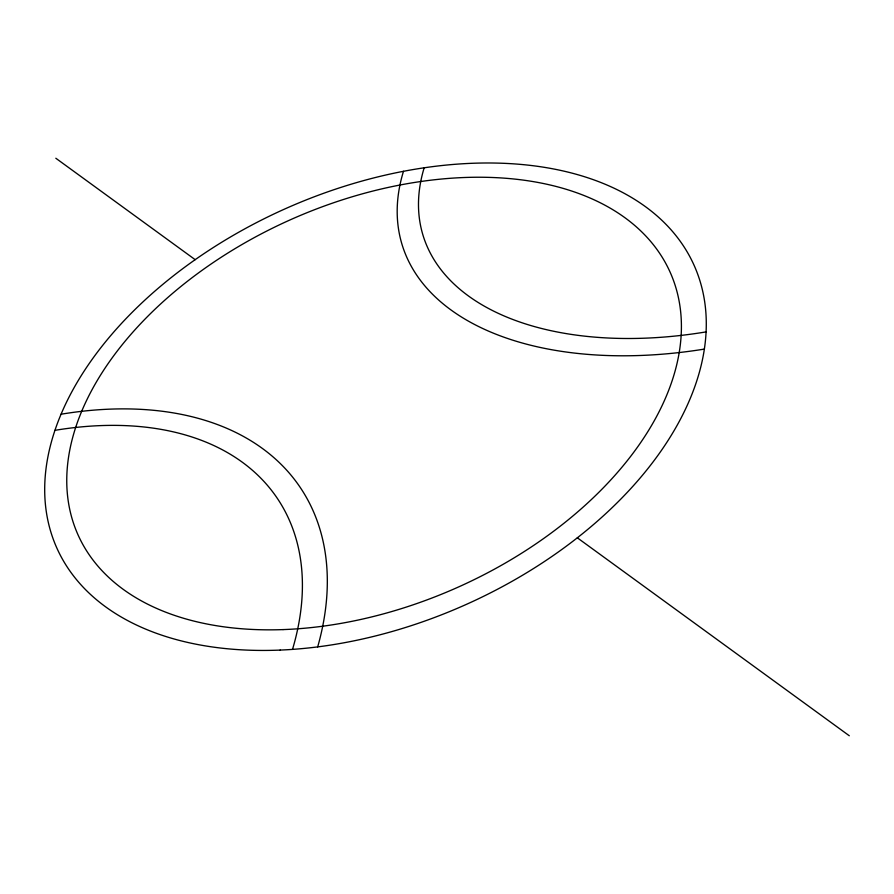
<?xml version="1.0" encoding="UTF-8"?>
<svg xmlns="http://www.w3.org/2000/svg" width="894" height="894" viewBox="0 0 894 894"><rect width="100%" height="100%" fill="white"/><g stroke="black" fill="none" stroke-linecap="round" stroke-linejoin="round"><path stroke-width="1.34" d="M55.819 158.238L195.183 259.673M577.323 537.808L849.3 735.762M706.081 331.897A311.872 178.99 -16.8 0 1 424.169 167.804M704.36 349.096A335.641 192.78 -16.8 0 1 403.485 171.302M61.06 414.224A376.452 238.162 -33.6 0 1 317.694 646.887M54.947 430.338A349.699 221.042 -33.5 0 1 292.517 649.379M280.168 650.083A348.571 217.533 -23.8 0 0 697.476 273.575A348.571 217.533 -23.8 0 0 148.829 296.495A348.571 217.533 -23.8 0 0 280.168 650.083M283.018 629.599A323.874 201.921 -23.8 0 0 673.819 281.398A323.874 201.921 -23.8 0 0 165.424 299.613A323.874 201.921 -23.8 0 0 283.018 629.599"/></g></svg>
